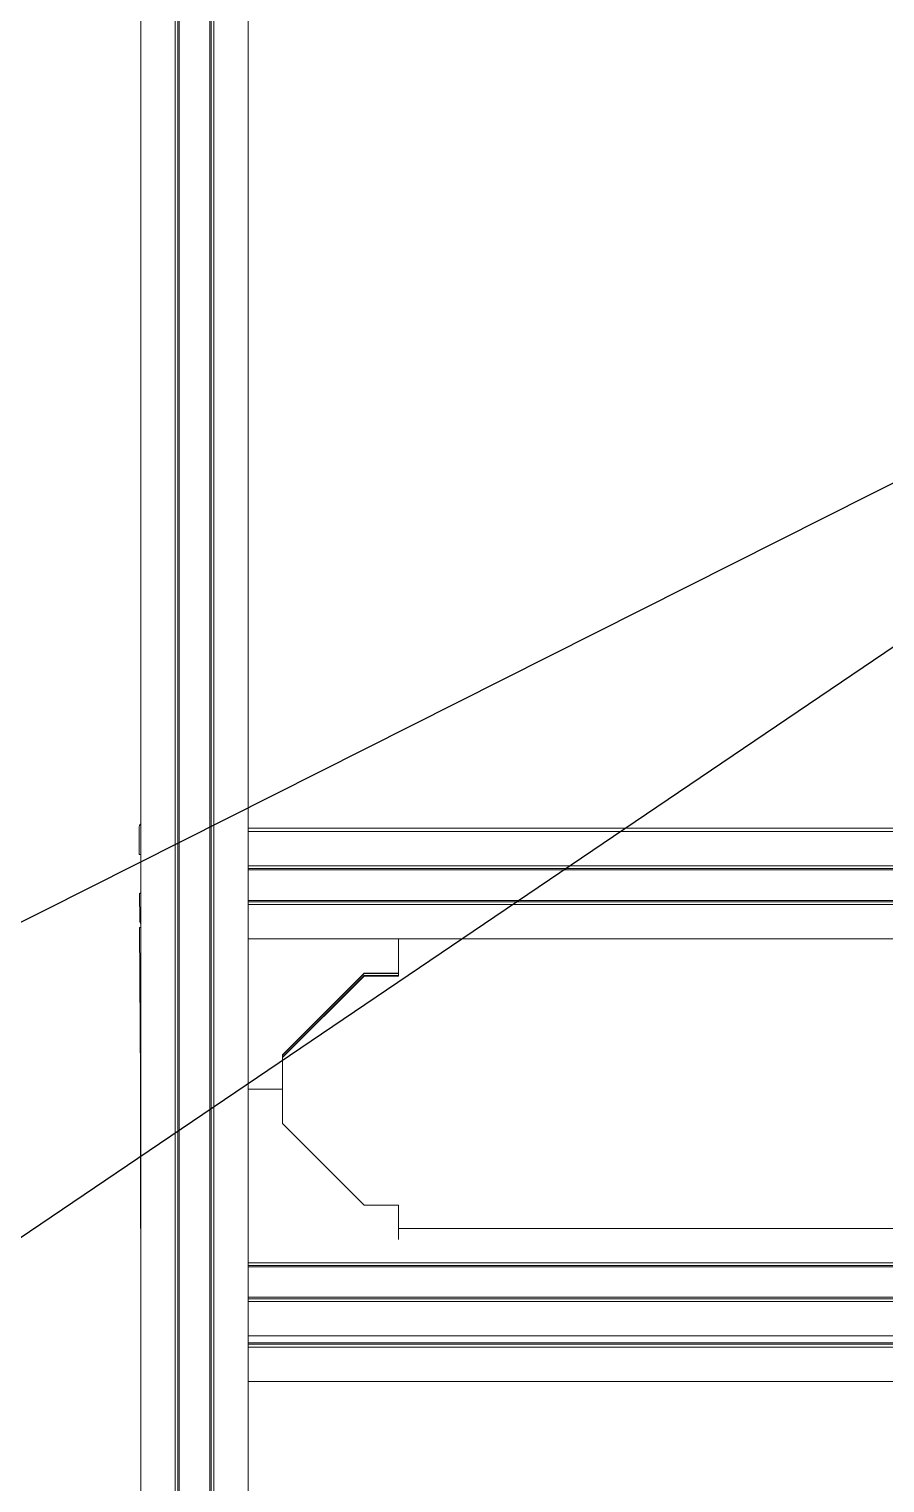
# Model space of a CAD drawing. Header units: millimetres. Extents: x 0 to 420, y 0 to 297.
# Drawn here: x 77.4 to 97.32, y 196.12 to 229.96 of the extents above; entities that cross this region are included whole.
import ezdxf

# ---------------------------------------------------------------- set-up
doc = ezdxf.new("R2010")
doc.units = ezdxf.units.MM
doc.layers.add('1', color=7, linetype='Continuous', true_color=0xffffff)
doc.layers.add('171', color=7, linetype='Continuous', true_color=0xffffff)
doc.dimstyles.get("Standard").update_dxf_attribs({"dimtxt": 0.18, "dimasz": 0.18, "dimexe": 0.18, "dimexo": 0.0625, "dimgap": 0.09, "dimtad": 0, "dimtih": 1, "dimtoh": 1, "dimdec": 4, "dimzin": 0, "dimdsep": 46, "dimtxsty": 'Standard', "dimcen": 0.09, "dimadec": 0, "dimazin": 0, "dimtfac": 1, "dimtdec": 4, "dimtofl": 0, "dimtmove": 0, "dimatfit": 3, "dimfxl": 1, "dimtolj": 1, "dimtzin": 0, "dimarcsym": 0})

msp = doc.modelspace()

# ---------------------------------------------------------------- linework, layer by layer
at = {"layer": '1', "color": 155, "linetype": 'Continuous', "lineweight": 13}
for p, q in [((80, 152.422), (80, 259.922)), ((80.8, 259.922), (80.8, 152.422)), ((80.8, 259.922), (80.8, 152.422)), ((80.862, 259.922), (80.862, 152.422)), ((81.637, 152.422), (81.637, 259.922)), ((81.7, 152.422), (81.7, 259.922)), ((81.7, 152.422), (81.7, 259.922)), ((82.5, 257.48), (82.5, 211.228)), ((82.5, 211.287), (145, 211.287)), ((145, 210.487), (82.5, 210.487)), ((145, 210.487), (82.5, 210.487)), ((82.5, 210.485), (82.5, 209.587)), ((145, 210.424), (82.5, 210.424)), ((82.5, 209.587), (145, 209.587)), ((82.5, 209.587), (145, 209.587)), ((82.5, 208.844), (82.5, 205.288)), ((86, 202.047), (141.499, 202.047)), ((82.5, 201.247), (82.5, 200.348)), ((145, 201.247), (82.5, 201.247)), ((145, 201.247), (82.5, 201.247)), ((145, 201.184), (82.5, 201.184)), ((82.5, 200.409), (145, 200.409)), ((82.5, 200.347), (145, 200.347)), ((82.5, 200.347), (145, 200.347)), ((82.5, 199.606), (82.5, 158.423)), ((145, 199.547), (82.5, 199.547)), ((82.5, 199.284), (112.608, 199.284)), ((82.5, 199.284), (112.608, 199.284)), ((112.684, 198.484), (82.5, 198.484))]:
    msp.add_line(p, q, dxfattribs=at)
at = {"layer": '1', "color": 155, "linetype": 'Continuous', "lineweight": 18}
for p, q in [((80, 152.422), (80, 259.922)), ((80.8, 152.422), (80.8, 259.922)), ((80.862, 152.422), (80.862, 259.922)), ((81.637, 152.422), (81.637, 259.922)), ((81.7, 152.422), (81.7, 259.922)), ((80.895, 152.422), (80.895, 259.858)), ((81.605, 152.422), (81.605, 259.858)), ((82.5, 257.421), (82.5, 211.287)), ((79.964, 210.759), (79.96, 211.359)), ((82.5, 211.359), (112.127, 211.359)), ((82.5, 211.287), (145, 211.287)), ((82.5, 211.099), (82.5, 211.287)), ((82.5, 211.099), (82.5, 210.499)), ((80, 210.747), (79.977, 210.746)), ((82.5, 210.499), (82.5, 210.487)), ((82.5, 210.487), (82.5, 210.474)), ((145, 210.487), (82.5, 210.487)), ((82.5, 210.474), (82.5, 210.437)), ((82.5, 210.437), (82.5, 210.424)), ((145, 210.424), (82.5, 210.424)), ((82.5, 210.423), (82.5, 209.649)), ((145, 210.392), (82.5, 210.392)), ((79.975, 209.234), (79.971, 209.834)), ((79.983, 209.847), (80, 209.847)), ((145, 209.682), (82.5, 209.682)), ((82.5, 209.649), (82.5, 209.637)), ((145, 209.649), (82.5, 209.649)), ((82.5, 209.637), (82.5, 209.599)), ((82.5, 209.599), (82.5, 209.587)), ((82.5, 209.587), (82.5, 209.574)), ((145, 209.587), (82.5, 209.587)), ((82.5, 209.574), (82.5, 208.974)), ((80, 209.047), (79.969, 209.046)), ((79.969, 209.046), (79.993, 205.546)), ((82.5, 208.787), (82.5, 208.974)), ((141.5, 208.787), (82.5, 208.787)), ((82.5, 208.786), (82.5, 205.287)), ((86, 208.786), (82.5, 208.786)), ((86, 208.786), (86, 208.787)), ((86, 207.986), (86, 208.786)), ((83.3, 206.087), (85.2, 207.986)), ((83.3, 206.077), (85.2, 207.976)), ((85.2, 207.929), (83.3, 206.03)), ((85.2, 207.919), (83.3, 206.02)), ((85.2, 207.986), (85.2, 207.976)), ((85.2, 207.986), (86, 207.986)), ((85.2, 207.976), (86, 207.976)), ((85.2, 207.919), (85.2, 207.929)), ((86, 207.929), (85.2, 207.929)), ((86, 207.919), (85.2, 207.919)), ((86, 207.986), (86, 207.976)), ((86, 207.976), (86, 207.929)), ((86, 207.919), (86, 207.929)), ((83.3, 205.287), (83.3, 206.087)), ((80, 205.547), (79.993, 205.546)), ((79.993, 205.546), (80, 205.546)), ((79.993, 202.046), (79.993, 205.546)), ((82.5, 205.287), (83.3, 205.287)), ((83.3, 205.287), (82.5, 205.287)), ((82.5, 205.287), (82.5, 201.91)), ((83.3, 204.487), (83.3, 205.287)), ((85.2, 202.587), (83.3, 204.487)), ((86, 202.587), (85.2, 202.587)), ((86, 201.787), (86, 202.587)), ((79.993, 202.046), (80, 202.046)), ((86, 202.047), (141.499, 202.047)), ((82.5, 201.91), (82.5, 201.859)), ((82.5, 201.259), (82.5, 201.859)), ((82.5, 201.247), (82.5, 201.259)), ((82.5, 201.234), (82.5, 201.247)), ((82.5, 201.247), (145, 201.247)), ((82.5, 201.197), (82.5, 201.234)), ((82.5, 201.184), (82.5, 201.197)), ((82.5, 201.185), (82.5, 200.411)), ((82.5, 201.184), (145, 201.184)), ((82.5, 201.152), (145, 201.152)), ((82.5, 200.442), (145, 200.442)), ((82.5, 200.397), (82.5, 200.409)), ((82.5, 200.409), (145, 200.409)), ((82.5, 200.359), (82.5, 200.397)), ((82.5, 200.347), (82.5, 200.359)), ((82.5, 200.334), (82.5, 200.347)), ((82.5, 200.347), (145, 200.347)), ((82.5, 199.734), (82.5, 200.334)), ((82.5, 199.547), (82.5, 199.734)), ((82.5, 199.547), (82.5, 158.423)), ((145, 199.547), (82.5, 199.547)), ((113.31, 199.379), (82.5, 199.379)), ((113.284, 199.347), (82.5, 199.347)), ((112.608, 199.284), (82.5, 199.284)), ((112.684, 198.484), (82.5, 198.484))]:
    msp.add_line(p, q, dxfattribs=at)
for centre, radius, start, end in [((80.148, 211.36), 0.188, 141.9364, 180.393), ((79.977, 210.759), 0.0125, 180.393, 270.393), ((79.983, 209.834), 0.0125, 90.393, 180.393), ((80.162, 209.235), 0.188, 180.393, 210.1098)]:
    msp.add_arc(centre, radius, start, end, dxfattribs=at)

# ---------------------------------------------------------------- leaders
at = {"layer": '171', "color": 156, "linetype": 'Continuous', "lineweight": 13}
for points in [[(109.025, 261.422), (54.059, 217.367)], [(112.956, 226.04), (54.059, 186.156)], [(110.356, 225.871), (54.059, 197.506)], [(115.689, 199.415), (54.059, 176.509)]]:
    msp.add_leader(points, dimstyle='Standard', override={"dimasz": 0.3}, dxfattribs=at)

doc.saveas('drawing.dxf')
